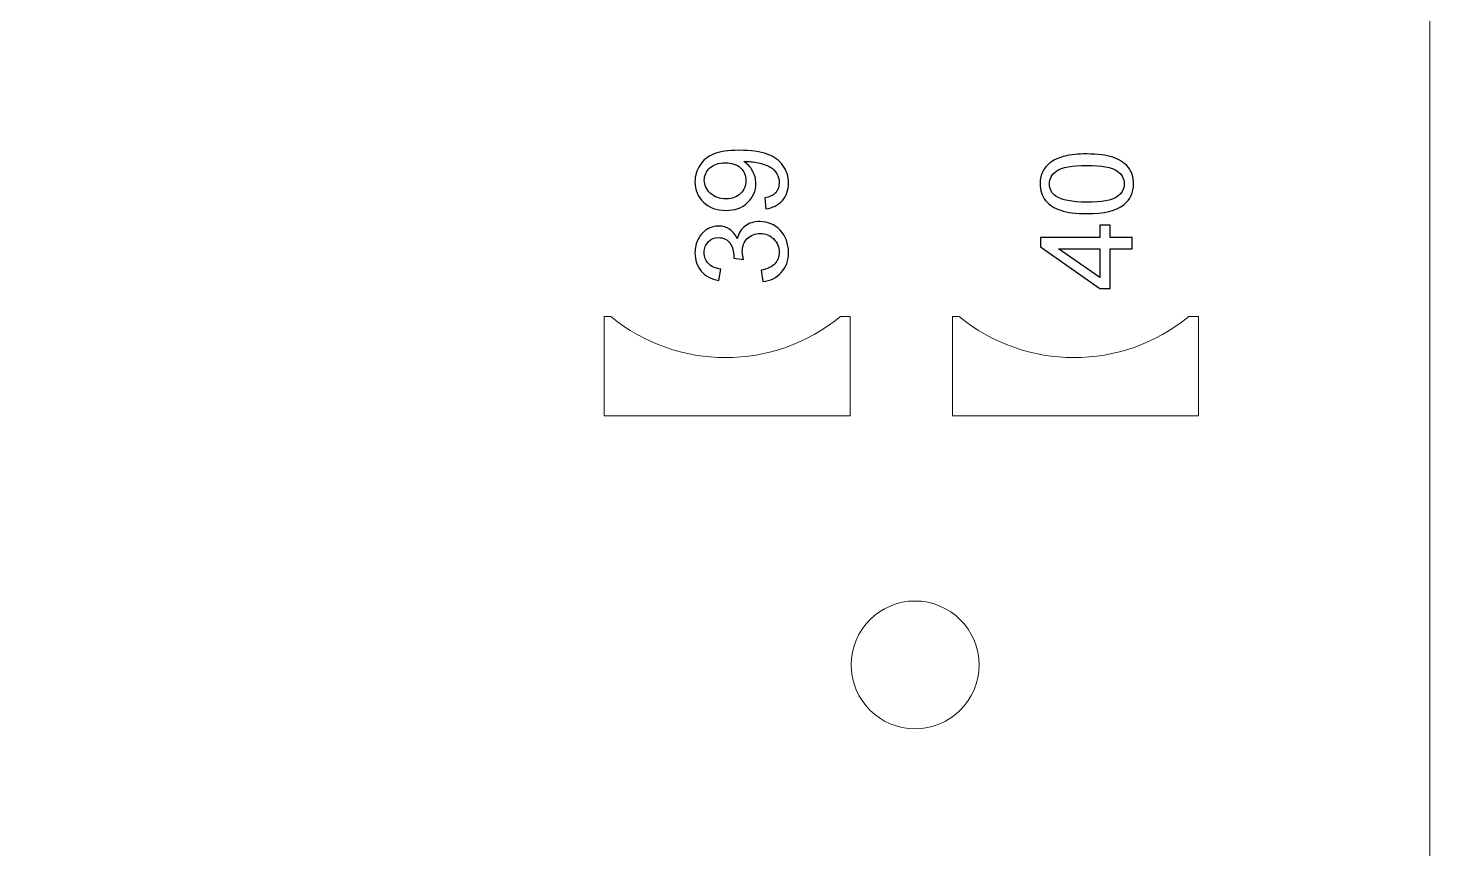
# Model space of a CAD drawing. Header units: millimetres. Extents: x -86 to 67, y -55 to 52.
# Drawn here: x 55.7 to 66.84, y -47.76 to -41.23 of the extents above; entities that cross this region are included whole.
import ezdxf

# ---------------------------------------------------------------- set-up
doc = ezdxf.new("R2010")
doc.units = ezdxf.units.MM
doc.header["$MEASUREMENT"] = 0
for name, color, linetype in [('BG_OUTLINE', 7, 'Continuous'), ('BG_SILKSCREEN_TOP', 7, 'Continuous'), ('PIN_TOP', 7, 'Continuous')]:
    doc.layers.add(name, color=color, linetype=linetype)

msp = doc.modelspace()

# ---------------------------------------------------------------- linework, layer by layer
at = {"layer": 'BG_OUTLINE', "color": 3, "lineweight": 9}
msp.add_open_spline([(-60.0926, 34.7331), (-60.0926, 34.7331), (63.7724, 34.7331), (63.7724, 34.7331), (63.7724, 34.7331), (64.585, 34.7336), (65.3646, 34.4113), (65.9396, 33.837), (65.9396, 33.837), (66.5146, 33.2627), (66.8379, 32.4797), (66.8384, 31.667), (66.8384, 31.667), (66.8384, 31.667), (66.8412, -52.28), (66.8412, -52.28), (66.8412, -52.28), (66.8412, -52.28), (66.8384, -52.1933), (66.8384, -52.1933), (66.8384, -52.1933), (66.8389, -53.006), (66.5166, -53.7856), (65.9424, -54.3606), (65.9424, -54.3606), (65.3681, -54.9356), (64.585, -55.2589), (63.7724, -55.2594), (63.7724, -55.2594), (63.7724, -55.2594), (-60.1869, -55.2594), (-60.1869, -55.2594), (-60.1869, -55.2594), (-60.1869, -55.2594), (-60.0853, -55.2518), (-60.0853, -55.2518), (-60.0853, -55.2518), (-60.8979, -55.2523), (-61.6775, -54.9299), (-62.2525, -54.3557), (-62.2525, -54.3557), (-62.8275, -53.7814), (-63.1508, -52.9984), (-63.1513, -52.1857), (-63.1513, -52.1857), (-63.1513, -52.1857), (-63.1587, 31.667), (-63.1587, 31.667), (-63.1587, 31.667), (-63.1592, 32.4797), (-62.8369, 33.2593), (-62.2626, 33.8343), (-62.2626, 33.8343), (-61.6883, 34.4093), (-60.9053, 34.7326), (-60.0926, 34.7331)], degree=3, knots=[0, 0, 0, 0, 0.0714286, 0.0714286, 0.0714286, 0.0714286, 0.1428571, 0.1428571, 0.1428571, 0.1428571, 0.2142857, 0.2142857, 0.2142857, 0.2142857, 0.2857143, 0.2857143, 0.2857143, 0.2857143, 0.3571429, 0.3571429, 0.3571429, 0.3571429, 0.4285714, 0.4285714, 0.4285714, 0.4285714, 0.5, 0.5, 0.5, 0.5, 0.5714286, 0.5714286, 0.5714286, 0.5714286, 0.6428571, 0.6428571, 0.6428571, 0.6428571, 0.7142857, 0.7142857, 0.7142857, 0.7142857, 0.7857143, 0.7857143, 0.7857143, 0.7857143, 0.8571429, 0.8571429, 0.8571429, 0.8571429, 0.9285714, 0.9285714, 0.9285714, 0.9285714, 1, 1, 1, 1], dxfattribs=at)
at = {"layer": 'BG_SILKSCREEN_TOP', "color": 2}
for points, knots in [([(61.5616, -42.6683), (61.5616, -42.6683), (61.5536, -42.5824), (61.5536, -42.5824), (61.5536, -42.5824), (61.5939, -42.5751), (61.6232, -42.5612), (61.6415, -42.5408), (61.6415, -42.5408), (61.6596, -42.5203), (61.6687, -42.494), (61.6687, -42.4618), (61.6687, -42.4618), (61.6687, -42.4344), (61.6625, -42.4104), (61.6498, -42.3897), (61.6498, -42.3897), (61.6372, -42.369), (61.6205, -42.3521), (61.5995, -42.3389), (61.5995, -42.3389), (61.5785, -42.3255), (61.55, -42.3145), (61.5145, -42.3055), (61.5145, -42.3055), (61.4787, -42.2967), (61.4423, -42.2922), (61.4053, -42.2922), (61.4053, -42.2922), (61.4014, -42.2922), (61.3953, -42.2923), (61.3875, -42.2927), (61.3875, -42.2927), (61.4158, -42.3106), (61.439, -42.335), (61.4566, -42.3658), (61.4566, -42.3658), (61.4743, -42.3968), (61.4832, -42.4303), (61.4832, -42.4662), (61.4832, -42.4662), (61.4832, -42.5265), (61.4613, -42.5775), (61.4176, -42.6192), (61.4176, -42.6192), (61.3739, -42.6608), (61.3165, -42.6816), (61.2451, -42.6816), (61.2451, -42.6816), (61.1712, -42.6816), (61.112, -42.66), (61.0669, -42.6164), (61.0669, -42.6164), (61.0219, -42.5729), (60.9994, -42.5184), (60.9994, -42.4529), (60.9994, -42.4529), (60.9994, -42.4056), (61.0122, -42.3624), (61.0376, -42.3232), (61.0376, -42.3232), (61.063, -42.284), (61.0994, -42.2542), (61.1465, -42.2339), (61.1465, -42.2339), (61.1936, -42.2136), (61.2618, -42.2034), (61.3512, -42.2034), (61.3512, -42.2034), (61.444, -42.2034), (61.518, -42.2134), (61.5732, -42.2336), (61.5732, -42.2336), (61.6283, -42.2539), (61.6701, -42.2839), (61.6989, -42.3237), (61.6989, -42.3237), (61.7277, -42.3636), (61.7421, -42.4102), (61.7421, -42.4639), (61.7421, -42.4639), (61.7421, -42.5208), (61.7263, -42.5672), (61.6946, -42.6032), (61.6946, -42.6032), (61.6632, -42.6393), (61.6188, -42.661), (61.5616, -42.6683)], [0, 0, 0, 0, 0.0454545, 0.0454545, 0.0454545, 0.0454545, 0.0909091, 0.0909091, 0.0909091, 0.0909091, 0.1363636, 0.1363636, 0.1363636, 0.1363636, 0.1818182, 0.1818182, 0.1818182, 0.1818182, 0.2272727, 0.2272727, 0.2272727, 0.2272727, 0.2727273, 0.2727273, 0.2727273, 0.2727273, 0.3181818, 0.3181818, 0.3181818, 0.3181818, 0.3636364, 0.3636364, 0.3636364, 0.3636364, 0.4090909, 0.4090909, 0.4090909, 0.4090909, 0.4545455, 0.4545455, 0.4545455, 0.4545455, 0.5, 0.5, 0.5, 0.5, 0.5454545, 0.5454545, 0.5454545, 0.5454545, 0.5909091, 0.5909091, 0.5909091, 0.5909091, 0.6363636, 0.6363636, 0.6363636, 0.6363636, 0.6818182, 0.6818182, 0.6818182, 0.6818182, 0.7272727, 0.7272727, 0.7272727, 0.7272727, 0.7727273, 0.7727273, 0.7727273, 0.7727273, 0.8181818, 0.8181818, 0.8181818, 0.8181818, 0.8636364, 0.8636364, 0.8636364, 0.8636364, 0.9090909, 0.9090909, 0.9090909, 0.9090909, 0.9545455, 0.9545455, 0.9545455, 0.9545455, 1, 1, 1, 1]), ([(61.2405, -42.3027), (61.1894, -42.3027), (61.1485, -42.3162), (61.1186, -42.3435), (61.1186, -42.3435), (61.0884, -42.3709), (61.0734, -42.4036), (61.0734, -42.442), (61.0734, -42.442), (61.0734, -42.4817), (61.0896, -42.5162), (61.122, -42.5457), (61.122, -42.5457), (61.1545, -42.5751), (61.1965, -42.5899), (61.2479, -42.5899), (61.2479, -42.5899), (61.2943, -42.5899), (61.3319, -42.5758), (61.3609, -42.5479), (61.3609, -42.5479), (61.3898, -42.5199), (61.4042, -42.4855), (61.4042, -42.4446), (61.4042, -42.4446), (61.4042, -42.4031), (61.3898, -42.3692), (61.3609, -42.3426), (61.3609, -42.3426), (61.3319, -42.3159), (61.2918, -42.3027), (61.2405, -42.3027)], [0, 0, 0, 0, 0.125, 0.125, 0.125, 0.125, 0.25, 0.25, 0.25, 0.25, 0.375, 0.375, 0.375, 0.375, 0.5, 0.5, 0.5, 0.5, 0.625, 0.625, 0.625, 0.625, 0.75, 0.75, 0.75, 0.75, 0.875, 0.875, 0.875, 0.875, 1, 1, 1, 1]), ([(64.1143, -42.707), (64.0282, -42.707), (63.959, -42.6982), (63.9066, -42.6805), (63.9066, -42.6805), (63.8542, -42.6628), (63.8137, -42.6364), (63.7852, -42.6015), (63.7852, -42.6015), (63.7568, -42.5667), (63.7426, -42.5228), (63.7426, -42.47), (63.7426, -42.47), (63.7426, -42.4309), (63.7505, -42.3966), (63.7663, -42.3672), (63.7663, -42.3672), (63.7819, -42.3377), (63.8045, -42.3135), (63.8342, -42.2942), (63.8342, -42.2942), (63.8638, -42.2751), (63.8999, -42.26), (63.9424, -42.2492), (63.9424, -42.2492), (63.9849, -42.2382), (64.0421, -42.2327), (64.1143, -42.2327), (64.1143, -42.2327), (64.1996, -42.2327), (64.2683, -42.2415), (64.3208, -42.259), (64.3208, -42.259), (64.3733, -42.2766), (64.4138, -42.3028), (64.4424, -42.3377), (64.4424, -42.3377), (64.471, -42.3726), (64.4853, -42.4166), (64.4853, -42.47), (64.4853, -42.47), (64.4853, -42.5401), (64.4602, -42.5951), (64.4099, -42.6351), (64.4099, -42.6351), (64.3495, -42.683), (64.2507, -42.707), (64.1143, -42.707)], [0, 0, 0, 0, 0.0833333, 0.0833333, 0.0833333, 0.0833333, 0.1666667, 0.1666667, 0.1666667, 0.1666667, 0.25, 0.25, 0.25, 0.25, 0.3333333, 0.3333333, 0.3333333, 0.3333333, 0.4166667, 0.4166667, 0.4166667, 0.4166667, 0.5, 0.5, 0.5, 0.5, 0.5833333, 0.5833333, 0.5833333, 0.5833333, 0.6666667, 0.6666667, 0.6666667, 0.6666667, 0.75, 0.75, 0.75, 0.75, 0.8333333, 0.8333333, 0.8333333, 0.8333333, 0.9166667, 0.9166667, 0.9166667, 0.9166667, 1, 1, 1, 1]), ([(64.1143, -42.6153), (64.2336, -42.6153), (64.313, -42.6012), (64.3527, -42.5733), (64.3527, -42.5733), (64.3921, -42.5453), (64.4119, -42.5109), (64.4119, -42.47), (64.4119, -42.47), (64.4119, -42.4288), (64.392, -42.3944), (64.3523, -42.3665), (64.3523, -42.3665), (64.3127, -42.3386), (64.2333, -42.3245), (64.1143, -42.3245), (64.1143, -42.3245), (63.9945, -42.3245), (63.9149, -42.3386), (63.8757, -42.3665), (63.8757, -42.3665), (63.8362, -42.3944), (63.8166, -42.4292), (63.8166, -42.4708), (63.8166, -42.4708), (63.8166, -42.512), (63.834, -42.5446), (63.8687, -42.5692), (63.8687, -42.5692), (63.9129, -42.5998), (63.9949, -42.6153), (64.1143, -42.6153)], [0, 0, 0, 0, 0.125, 0.125, 0.125, 0.125, 0.25, 0.25, 0.25, 0.25, 0.375, 0.375, 0.375, 0.375, 0.5, 0.5, 0.5, 0.5, 0.625, 0.625, 0.625, 0.625, 0.75, 0.75, 0.75, 0.75, 0.875, 0.875, 0.875, 0.875, 1, 1, 1, 1]), ([(61.5377, -43.2462), (61.5377, -43.2462), (61.5258, -43.157), (61.5258, -43.157), (61.5258, -43.157), (61.5765, -43.1467), (61.6129, -43.1292), (61.6352, -43.1047), (61.6352, -43.1047), (61.6576, -43.0799), (61.6687, -43.05), (61.6687, -43.0146), (61.6687, -43.0146), (61.6687, -42.9726), (61.6542, -42.937), (61.6251, -42.9081), (61.6251, -42.9081), (61.5959, -42.8793), (61.5599, -42.8647), (61.5168, -42.8647), (61.5168, -42.8647), (61.4759, -42.8647), (61.442, -42.8781), (61.4154, -42.9049), (61.4154, -42.9049), (61.3888, -42.9318), (61.3755, -42.9658), (61.3755, -43.0071), (61.3755, -43.0071), (61.3755, -43.0241), (61.3788, -43.0451), (61.3854, -43.0701), (61.3854, -43.0701), (61.3854, -43.0701), (61.307, -43.0601), (61.307, -43.0601), (61.307, -43.0601), (61.3077, -43.0542), (61.3081, -43.0495), (61.3081, -43.0457), (61.3081, -43.0457), (61.3081, -43.0078), (61.2981, -42.9736), (61.2783, -42.9431), (61.2783, -42.9431), (61.2584, -42.9126), (61.2278, -42.8974), (61.1865, -42.8974), (61.1865, -42.8974), (61.1538, -42.8974), (61.1265, -42.9086), (61.1052, -42.9308), (61.1052, -42.9308), (61.0837, -42.9529), (61.0729, -42.9816), (61.0729, -43.0166), (61.0729, -43.0166), (61.0729, -43.0513), (61.0839, -43.0803), (61.1055, -43.1033), (61.1055, -43.1033), (61.1274, -43.1265), (61.1602, -43.1414), (61.2039, -43.148), (61.2039, -43.148), (61.2039, -43.148), (61.188, -43.2373), (61.188, -43.2373), (61.188, -43.2373), (61.1281, -43.2264), (61.0817, -43.2015), (61.0488, -43.1629), (61.0488, -43.1629), (61.016, -43.1241), (60.9994, -43.076), (60.9994, -43.0185), (60.9994, -43.0185), (60.9994, -42.9789), (61.008, -42.9423), (61.0249, -42.9089), (61.0249, -42.9089), (61.042, -42.8756), (61.0652, -42.85), (61.0947, -42.8322), (61.0947, -42.8322), (61.1242, -42.8146), (61.1553, -42.8056), (61.1885, -42.8056), (61.1885, -42.8056), (61.2198, -42.8056), (61.2485, -42.8141), (61.2744, -42.831), (61.2744, -42.831), (61.3001, -42.848), (61.3206, -42.8728), (61.3358, -42.9059), (61.3358, -42.9059), (61.3457, -42.8629), (61.3663, -42.8295), (61.3976, -42.8056), (61.3976, -42.8056), (61.4288, -42.7819), (61.4679, -42.7701), (61.5148, -42.7701), (61.5148, -42.7701), (61.5783, -42.7701), (61.6322, -42.7931), (61.6764, -42.8395), (61.6764, -42.8395), (61.7206, -42.8857), (61.7426, -42.9443), (61.7426, -43.0151), (61.7426, -43.0151), (61.7426, -43.0789), (61.7236, -43.1319), (61.6855, -43.1741), (61.6855, -43.1741), (61.6476, -43.2163), (61.5983, -43.2403), (61.5377, -43.2462)], [0, 0, 0, 0, 0.0333333, 0.0333333, 0.0333333, 0.0333333, 0.0666667, 0.0666667, 0.0666667, 0.0666667, 0.1, 0.1, 0.1, 0.1, 0.1333333, 0.1333333, 0.1333333, 0.1333333, 0.1666667, 0.1666667, 0.1666667, 0.1666667, 0.2, 0.2, 0.2, 0.2, 0.2333333, 0.2333333, 0.2333333, 0.2333333, 0.2666667, 0.2666667, 0.2666667, 0.2666667, 0.3, 0.3, 0.3, 0.3, 0.3333333, 0.3333333, 0.3333333, 0.3333333, 0.3666667, 0.3666667, 0.3666667, 0.3666667, 0.4, 0.4, 0.4, 0.4, 0.4333333, 0.4333333, 0.4333333, 0.4333333, 0.4666667, 0.4666667, 0.4666667, 0.4666667, 0.5, 0.5, 0.5, 0.5, 0.5333333, 0.5333333, 0.5333333, 0.5333333, 0.5666667, 0.5666667, 0.5666667, 0.5666667, 0.6, 0.6, 0.6, 0.6, 0.6333333, 0.6333333, 0.6333333, 0.6333333, 0.6666667, 0.6666667, 0.6666667, 0.6666667, 0.7, 0.7, 0.7, 0.7, 0.7333333, 0.7333333, 0.7333333, 0.7333333, 0.7666667, 0.7666667, 0.7666667, 0.7666667, 0.8, 0.8, 0.8, 0.8, 0.8333333, 0.8333333, 0.8333333, 0.8333333, 0.8666667, 0.8666667, 0.8666667, 0.8666667, 0.9, 0.9, 0.9, 0.9, 0.9333333, 0.9333333, 0.9333333, 0.9333333, 0.9666667, 0.9666667, 0.9666667, 0.9666667, 1, 1, 1, 1]), ([(64.4729, -42.986), (64.4729, -42.986), (64.2988, -42.986), (64.2988, -42.986), (64.2988, -42.986), (64.2988, -42.986), (64.2988, -43.3014), (64.2988, -43.3014), (64.2988, -43.3014), (64.2988, -43.3014), (64.2169, -43.3014), (64.2169, -43.3014), (64.2169, -43.3014), (64.2169, -43.3014), (63.7456, -42.9695), (63.7456, -42.9695), (63.7456, -42.9695), (63.7456, -42.9695), (63.7456, -42.8966), (63.7456, -42.8966), (63.7456, -42.8966), (63.7456, -42.8966), (64.2169, -42.8966), (64.2169, -42.8966), (64.2169, -42.8966), (64.2169, -42.8966), (64.2169, -42.7983), (64.2169, -42.7983), (64.2169, -42.7983), (64.2169, -42.7983), (64.2988, -42.7983), (64.2988, -42.7983), (64.2988, -42.7983), (64.2988, -42.7983), (64.2988, -42.8966), (64.2988, -42.8966), (64.2988, -42.8966), (64.2988, -42.8966), (64.4729, -42.8966), (64.4729, -42.8966), (64.4729, -42.8966), (64.4729, -42.8966), (64.4729, -42.986), (64.4729, -42.986)], [0, 0, 0, 0, 0.0909091, 0.0909091, 0.0909091, 0.0909091, 0.1818182, 0.1818182, 0.1818182, 0.1818182, 0.2727273, 0.2727273, 0.2727273, 0.2727273, 0.3636364, 0.3636364, 0.3636364, 0.3636364, 0.4545455, 0.4545455, 0.4545455, 0.4545455, 0.5454545, 0.5454545, 0.5454545, 0.5454545, 0.6363636, 0.6363636, 0.6363636, 0.6363636, 0.7272727, 0.7272727, 0.7272727, 0.7272727, 0.8181818, 0.8181818, 0.8181818, 0.8181818, 0.9090909, 0.9090909, 0.9090909, 0.9090909, 1, 1, 1, 1]), ([(64.2169, -42.986), (64.2169, -42.986), (63.889, -42.986), (63.889, -42.986), (63.889, -42.986), (63.889, -42.986), (64.2169, -43.2135), (64.2169, -43.2135), (64.2169, -43.2135), (64.2169, -43.2135), (64.2169, -42.986), (64.2169, -42.986)], [0, 0, 0, 0, 0.3333333, 0.3333333, 0.3333333, 0.3333333, 0.6666667, 0.6666667, 0.6666667, 0.6666667, 1, 1, 1, 1])]:
    msp.add_open_spline(points, degree=3, knots=knots, dxfattribs=at)
at = {"layer": 'BG_SILKSCREEN_TOP', "color": 2, "lineweight": 9}
for points in [[(60.2776, -43.5251), (60.2776, -43.5251), (60.3297, -43.5251), (60.3297, -43.5251), (60.3297, -43.5251), (60.8615, -43.9592), (61.6245, -43.9597), (62.1559, -43.5251), (62.1559, -43.5251), (62.1559, -43.5251), (62.2334, -43.5251), (62.2334, -43.5251), (62.2334, -43.5251), (62.2334, -43.5251), (62.2334, -44.3125), (62.2334, -44.3125), (62.2334, -44.3125), (62.2334, -44.3125), (60.2776, -44.3125), (60.2776, -44.3125), (60.2776, -44.3125), (60.2776, -44.3125), (60.2776, -43.5251), (60.2776, -43.5251)], [(63.0462, -43.5251), (63.0462, -43.5251), (63.0983, -43.5251), (63.0983, -43.5251), (63.0983, -43.5251), (63.6301, -43.9592), (64.3931, -43.9597), (64.9245, -43.5251), (64.9245, -43.5251), (64.9245, -43.5251), (65.002, -43.5251), (65.002, -43.5251), (65.002, -43.5251), (65.002, -43.5251), (65.002, -44.3125), (65.002, -44.3125), (65.002, -44.3125), (65.002, -44.3125), (63.0462, -44.3125), (63.0462, -44.3125), (63.0462, -44.3125), (63.0462, -44.3125), (63.0462, -43.5251), (63.0462, -43.5251)]]:
    msp.add_open_spline(points, degree=3, knots=[0, 0, 0, 0, 0.1666667, 0.1666667, 0.1666667, 0.1666667, 0.3333333, 0.3333333, 0.3333333, 0.3333333, 0.5, 0.5, 0.5, 0.5, 0.6666667, 0.6666667, 0.6666667, 0.6666667, 0.8333333, 0.8333333, 0.8333333, 0.8333333, 1, 1, 1, 1], dxfattribs=at)
at = {"layer": 'PIN_TOP', "lineweight": 9}
msp.add_open_spline([(63.257, -46.2932), (63.257, -46.0126), (63.0296, -45.7852), (62.749, -45.7852), (62.749, -45.7852), (62.4685, -45.7852), (62.241, -46.0126), (62.241, -46.2932), (62.241, -46.2932), (62.241, -46.5737), (62.4685, -46.8012), (62.749, -46.8012), (62.749, -46.8012), (63.0296, -46.8012), (63.257, -46.5737), (63.257, -46.2932)], degree=3, knots=[0, 0, 0, 0, 0.25, 0.25, 0.25, 0.25, 0.5, 0.5, 0.5, 0.5, 0.75, 0.75, 0.75, 0.75, 1, 1, 1, 1], dxfattribs=at)

doc.saveas('drawing.dxf')
